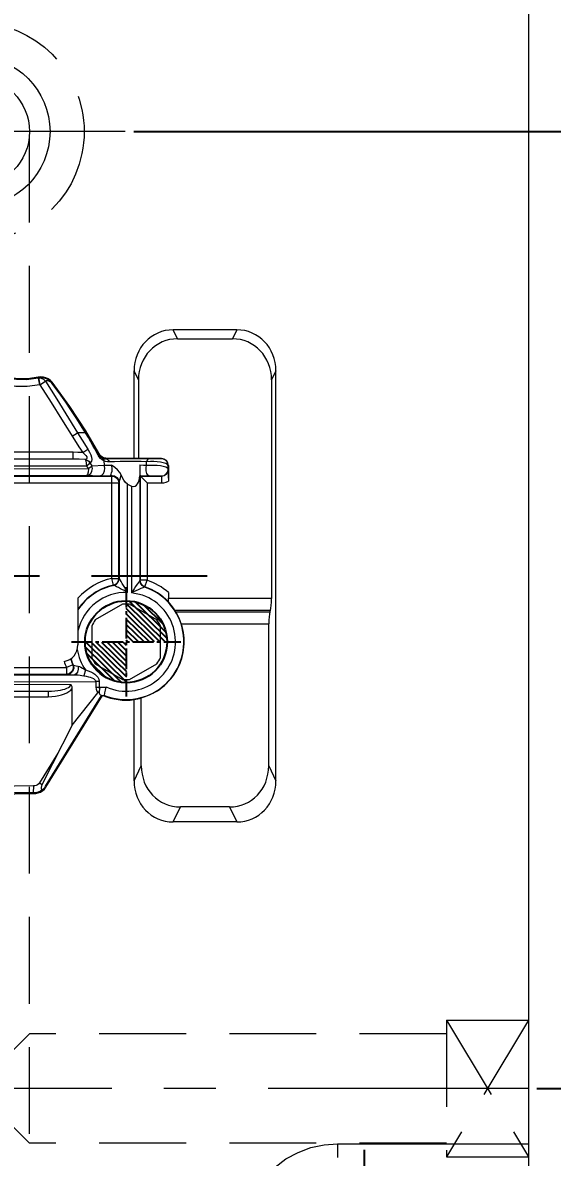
# Model space of a CAD drawing. Header units: inches. Extents: x 164842 to 166038, y -53074 to -52229.
# Drawn here: x 165849.4 to 165888.1, y -52578 to -52495 of the extents above; entities that cross this region are included whole.
import ezdxf

# ---------------------------------------------------------------- set-up
doc = ezdxf.new("R2010")
doc.units = ezdxf.units.IN
doc.header["$LTSCALE"] = 2
doc.header["$MEASUREMENT"] = 0
doc.header["$PDMODE"] = 3
doc.header["$PDSIZE"] = 0.3125
for name, pattern in [('CENTER', [50.8, 31.75, -6.35, 6.35, -6.35]), ('CENTER2', [1.125, 0.75, -0.125, 0.125, -0.125]), ('HIDDEN', [9.525, 6.35, -3.175])]:
    doc.linetypes.add(name, pattern=pattern)
doc.layers.get('Defpoints').update_dxf_attribs({"linetype": 'CONTINUOUS'})
for name, color, linetype in [('DEFAULT_1', 7, 'CENTER'), ('Layer3', 3, 'CONTINUOUS'), ('PIN', 4, 'CONTINUOUS'), ('SCREW', 52, 'HIDDEN')]:
    doc.layers.add(name, color=color, linetype=linetype)
for name, color, linetype, lineweight in [('dim', 3, 'CONTINUOUS', 15), ('PRODUCT', 1, 'CONTINUOUS', 15), ('WR', 122, 'HIDDEN', 18), ('枕位', 75, 'CONTINUOUS', 15)]:
    doc.layers.add(name, color=color, linetype=linetype, lineweight=lineweight)
doc.styles.add('ROMANC', font='romanc', dxfattribs={"width": 0.6, "height": 1})
doc.styles.get("Standard").update_dxf_attribs({"font": 'txt.shx', "width": 0.67})
doc.dimstyles.new('2.00', dxfattribs={"dimtxt": 5, "dimasz": 4, "dimexe": 0.666, "dimexo": 0.626, "dimgap": 1, "dimtad": 0, "dimzin": 0, "dimdsep": 46, "dimtxsty": 'Standard', "dimcen": 0.09, "dimclrd": 3, "dimclre": 3, "dimclrt": 7, "dimazin": 0, "dimtfac": 1, "dimtofl": 0, "dimtmove": 0, "dimatfit": 0, "dimfxl": 0, "dimtolj": 1, "dimtzin": 0, "dimarcsym": 0})

# ---------------------------------------------------------------- blocks, each defined once
blk = doc.blocks.new('*D36289')
at = {"layer": 'Defpoints', "color": 0}
for p in [(165948.862, -52472.939), (165873.004, -52597.939), (165956.79, -52597.939)]:
    blk.add_point(p, dxfattribs=at)
at = {"layer": 'dim', "color": 3, "linetype": 'ByBlock', "lineweight": -2}
for p, q in [((165949.488, -52472.939), (165957.456, -52472.939)), ((165956.79, -52476.939), (165956.79, -52527.181)), ((165956.79, -52593.939), (165956.79, -52543.698)), ((165873.63, -52597.939), (165957.456, -52597.939))]:
    blk.add_line(p, q, dxfattribs=at)
at = {"layer": 'dim', "color": 3, "linetype": 'ByBlock'}
for points in [[(165957.457, -52476.939), (165956.123, -52476.939), (165956.79, -52472.939)], [(165956.123, -52593.939), (165957.457, -52593.939), (165956.79, -52597.939)]]:
    blk.add_solid(points, dxfattribs=at)
at = {"layer": 'dim', "color": 7, "linetype": 'ByBlock', "insert": (165956.79, -52535.439), "char_height": 5, "attachment_point": 5, "rotation": 90}
blk.add_mtext('\\A1;125.00', dxfattribs=at)
blk = doc.blocks.new('20160723.115749')
at = {"layer": 'SCREW', "linetype": 'CENTER', "ltscale": 0.15}
for p, q in [((0, -8.5), (0, 8.5)), ((-8.5, 0), (8.5, 0))]:
    blk.add_line(p, q, dxfattribs=at)
at = {"layer": 'SCREW', "ltscale": 0.5}
blk.add_lwpolyline([(-1.732, 3), (-3.464, 0), (-1.732, -3), (1.732, -3), (3.464, 0), (1.732, 3)], close=True, dxfattribs=at)
for radius in [7, 6.5, 4]:
    blk.add_circle((0, 0), radius, dxfattribs=at)
at = {"layer": 'Layer3', "style": 'ROMANC', "width": 0.8}
blk.add_text('M8', height=4.1865, dxfattribs=at).set_placement((-3.976, -1.858))
blk = doc.blocks.new('20140913.083227')
at = {"layer": 'WR', "linetype": 'CENTER', "ltscale": 0.2}
for p, q in [((0, 11), (0, -11)), ((-11, 0), (11, 0))]:
    blk.add_line(p, q, dxfattribs=at)
at = {"layer": 'WR', "linetype": 'HIDDEN', "ltscale": 0.5}
for radius in [8, 5.5, 4]:
    blk.add_circle((0, 0), radius, dxfattribs=at)
blk = doc.blocks.new('*D37312')
at = {"layer": 'Defpoints', "color": 0}
for p in [(165886.362, -52572.939), (165891.846, -52572.939), (165877.362, -52597.939)]:
    blk.add_point(p, dxfattribs=at)
at = {"layer": 'dim', "color": 3, "linetype": 'ByBlock', "lineweight": -2}
for p, q in [((165886.988, -52572.939), (165892.512, -52572.939)), ((165891.846, -52576.939), (165891.846, -52578.298)), ((165891.846, -52593.939), (165891.846, -52592.581)), ((165877.988, -52597.939), (165892.512, -52597.939))]:
    blk.add_line(p, q, dxfattribs=at)
at = {"layer": 'dim', "color": 3, "linetype": 'ByBlock'}
for points in [[(165892.512, -52576.939), (165891.179, -52576.939), (165891.846, -52572.939)], [(165891.179, -52593.939), (165892.512, -52593.939), (165891.846, -52597.939)]]:
    blk.add_solid(points, dxfattribs=at)
at = {"layer": 'dim', "color": 7, "linetype": 'ByBlock', "insert": (165891.846, -52585.439), "char_height": 5, "attachment_point": 5, "rotation": 90}
blk.add_mtext('\\A1;25.00', dxfattribs=at)
blk = doc.blocks.new('*D37313')
at = {"layer": 'Defpoints', "color": 0}
for p in [(165856.862, -52502.939), (165899.44, -52502.939), (165873.63, -52597.939)]:
    blk.add_point(p, dxfattribs=at)
at = {"layer": 'dim', "color": 3, "linetype": 'ByBlock', "lineweight": -2}
for p, q in [((165857.488, -52502.939), (165900.106, -52502.939)), ((165899.44, -52506.939), (165899.44, -52543.298)), ((165899.44, -52593.939), (165899.44, -52557.581)), ((165874.256, -52597.939), (165900.106, -52597.939))]:
    blk.add_line(p, q, dxfattribs=at)
at = {"layer": 'dim', "color": 3, "linetype": 'ByBlock'}
for points in [[(165900.107, -52506.939), (165898.774, -52506.939), (165899.44, -52502.939)], [(165898.774, -52593.939), (165900.107, -52593.939), (165899.44, -52597.939)]]:
    blk.add_solid(points, dxfattribs=at)
at = {"layer": 'dim', "color": 7, "linetype": 'ByBlock', "insert": (165899.44, -52550.439), "char_height": 5, "attachment_point": 5, "rotation": 90}
blk.add_mtext('\\A1;95.00', dxfattribs=at)

msp = doc.modelspace()

# ---------------------------------------------------------------- hatches: boundary and pattern name
at = {"layer": 'PIN', "linetype": 'Continuous'}
h = msp.add_hatch(dxfattribs=at)
h.set_pattern_fill('ANSI31', color=256, scale=2.181818, angle=90.5, style=0)
h.set_pattern_definition([(135.5, (166080.9993, -52553.84268), (-0.19115707, -0.19452285), [])])
h.paths.add_polyline_path([(165856.928, -52540.263), (165853.928, -52540.289, 0.414214), (165856.954, -52543.263)])
h.paths.add_polyline_path([(165856.902, -52537.263), (165856.928, -52540.263), (165859.928, -52540.237, 0.414214)])

# ---------------------------------------------------------------- linework, layer by layer
at = {"layer": 'DEFAULT_1', "color": 2, "linetype": 'CENTER', "ltscale": 0.3}
msp.add_line((165732.474, -52535.439), (165862.86, -52535.439), dxfattribs=at)
at = {"layer": 'PIN', "linetype": 'CENTER2'}
for p, q in [((165856.928, -52536.263), (165856.928, -52544.263)), ((165852.928, -52540.263), (165860.928, -52540.263))]:
    msp.add_line(p, q, dxfattribs=at)
at = {"layer": 'PIN', "linetype": 'Continuous'}
msp.add_circle((165856.928, -52540.263), 3, dxfattribs=at)
at = {"layer": 'PRODUCT', "linetype": 'ByBlock'}
for p, q in [((165886.362, -52355.939), (165886.362, -52589.939)), ((165850.484, -52520.966), (165850.501, -52520.908)), ((165850.484, -52520.966), (165850.59, -52521.457)), ((165850.528, -52520.957), (165850.612, -52521.453)), ((165850.612, -52521.453), (165851.021, -52521.184)), ((165851.499, -52521.352), (165851.439, -52521.286)), ((165851.497, -52521.323), (165851.514, -52521.276)), ((165851.81, -52521.733), (165851.497, -52521.323)), ((165852.979, -52525.217), (165853.374, -52524.969)), ((165853.969, -52524.983), (165853.374, -52524.969)), ((165853.374, -52524.969), (165853.71, -52525.508)), ((165854.168, -52525.319), (165853.969, -52524.983)), ((165853.157, -52525.499), (165853.476, -52525.995)), ((165853.476, -52525.995), (165853.75, -52526.416)), ((165853.71, -52525.508), (165854.127, -52526.168)), ((165853.058, -52526.399), (165813.38, -52526.399)), ((165853.058, -52526.901), (165813.38, -52526.901)), ((165853.058, -52526.901), (165853.058, -52526.399)), ((165853.75, -52526.416), (165854.127, -52526.168)), ((165855.012, -52526.581), (165854.985, -52526.627)), ((165855.452, -52526.84), (165855.427, -52526.882)), ((165856.881, -52526.874), (165855.427, -52526.882)), ((165855.452, -52526.84), (165857.509, -52526.84)), ((165857.828, -52526.856), (165857.509, -52526.84)), ((165859.525, -52526.856), (165857.828, -52526.856)), ((165859.175, -52526.874), (165858.898, -52526.875)), ((165859.525, -52526.856), (165859.514, -52526.867)), ((165854.032, -52527.402), (165847.864, -52527.416)), ((165847.864, -52527.584), (165854.167, -52527.598)), ((165854.286, -52527.181), (165854.416, -52527.378)), ((165854.416, -52527.378), (165855.32, -52527.351)), ((165855.302, -52527.022), (165855.32, -52527.351)), ((165857.943, -52527.324), (165857.938, -52528.116)), ((165857.943, -52527.324), (165857.942, -52527.67)), ((165857.942, -52527.67), (165857.944, -52527.992)), ((165858.429, -52527.343), (165858.426, -52527.094)), ((165860.014, -52527.628), (165860.016, -52527.37)), ((165860.014, -52527.628), (165860.024, -52527.637)), ((165860.028, -52527.358), (165860.016, -52527.37)), ((165860.028, -52528.284), (165860.024, -52527.637)), ((165860.028, -52527.358), (165860.028, -52528.505)), ((165845.559, -52528.642), (165856.398, -52528.642)), ((165846.051, -52528.14), (165855.895, -52528.14)), ((165847.864, -52528.086), (165854.035, -52528.101)), ((165855.861, -52528.109), (165855.821, -52528.073)), ((165855.861, -52528.109), (165856.07, -52528.129)), ((165855.889, -52528.116), (165855.861, -52528.109)), ((165855.916, -52528.119), (165855.889, -52528.116)), ((165855.895, -52528.14), (165855.916, -52528.119)), ((165855.895, -52535.624), (165855.895, -52528.14)), ((165855.916, -52528.119), (165856.108, -52528.157)), ((165856.38, -52528.429), (165856.418, -52528.621)), ((165856.398, -52528.642), (165856.418, -52528.621)), ((165856.398, -52535.623), (165856.398, -52528.642)), ((165856.418, -52528.621), (165856.419, -52528.616)), ((165856.419, -52528.616), (165856.42, -52528.602)), ((165856.42, -52528.602), (165856.42, -52535.642)), ((165857.916, -52528.288), (165857.936, -52528.116)), ((165857.939, -52528.117), (165857.939, -52535.781)), ((165858.464, -52528.642), (165857.946, -52528.125)), ((165857.961, -52528.125), (165858.898, -52528.123)), ((165857.961, -52528.14), (165859.521, -52528.14)), ((165857.961, -52528.14), (165857.961, -52535.765)), ((165858.464, -52528.642), (165859.521, -52528.642)), ((165858.464, -52528.642), (165858.464, -52535.765)), ((165859.521, -52528.14), (165859.521, -52528.642)), ((165857.033, -52536.65), (165857.033, -52528.72)), ((165857.326, -52528.88), (165857.326, -52536.67)), ((165855.895, -52535.623), (165856.398, -52535.623)), ((165856.004, -52536.114), (165855.895, -52535.623)), ((165856.025, -52536.133), (165856.004, -52536.114)), ((165856.42, -52535.642), (165856.398, -52535.623)), ((165857.939, -52535.781), (165857.917, -52535.809)), ((165857.961, -52535.765), (165857.939, -52535.781)), ((165858.464, -52535.765), (165857.961, -52535.765)), ((165858.301, -52536.24), (165858.464, -52535.765)), ((165858.134, -52536.855), (165857.326, -52536.67)), ((165858.28, -52536.257), (165858.153, -52536.309)), ((165858.301, -52536.24), (165858.28, -52536.257)), ((165860.028, -52536.659), (165860.028, -52537.1)), ((165853.401, -52537.077), (165853.401, -52540.494)), ((165856.669, -52537.512), (165854.675, -52538.663)), ((165859.182, -52538.663), (165857.187, -52537.512)), ((165860.024, -52537.349), (165860.028, -52537.348)), ((165854.416, -52539.112), (165854.416, -52541.415)), ((165859.441, -52541.415), (165859.441, -52539.112)), ((165854.675, -52541.863), (165856.669, -52543.015)), ((165857.187, -52543.015), (165859.182, -52541.863)), ((165845.559, -52542.136), (165852.559, -52542.136)), ((165846.051, -52542.638), (165852.559, -52542.638)), ((165848.313, -52542.692), (165853.179, -52542.669)), ((165853.021, -52541.938), (165852.559, -52542.136)), ((165852.559, -52542.136), (165852.559, -52542.638)), ((165852.559, -52542.638), (165852.594, -52542.661)), ((165852.594, -52542.661), (165852.645, -52542.664)), ((165853.021, -52541.938), (165853.054, -52541.957)), ((165853.054, -52541.957), (165853.086, -52541.966)), ((165853.95, -52542.313), (165853.825, -52542.741)), ((165848.313, -52543.194), (165854.709, -52543.166)), ((165848.313, -52543.362), (165852.893, -52543.382)), ((165854.95, -52543.166), (165854.709, -52543.166)), ((165854.709, -52543.166), (165854.709, -52543.57)), ((165854.709, -52543.57), (165855.466, -52543.57)), ((165854.95, -52543.166), (165854.95, -52543.57)), ((165836.339, -52543.878), (165851.214, -52543.878)), ((165836.339, -52544.28), (165851.214, -52544.28)), ((165851.03, -52550.835), (165855.139, -52544.182)), ((165851.058, -52550.889), (165855.189, -52544.183)), ((165851.214, -52543.878), (165851.214, -52544.28)), ((165852.983, -52546.371), (165852.983, -52543.676)), ((165852.983, -52546.371), (165854.871, -52544.006)), ((165855.139, -52544.183), (165855.231, -52544.183)), ((165855.267, -52544.183), (165855.342, -52544.183)), ((165852.983, -52546.371), (165851.54, -52549.182)), ((165851.938, -52548.402), (165850.602, -52550.572)), ((165850.147, -52550.81), (165850.119, -52551.311)), ((165850.602, -52550.572), (165850.796, -52550.691)), ((165851.03, -52550.835), (165851.058, -52550.889)), ((165850.119, -52551.311), (165850.145, -52551.366)), ((165872.403, -52576.99), (165886.362, -52576.99)), ((165872.403, -52576.99), (165872.403, -52577.989))]:
    msp.add_line(p, q, dxfattribs=at)
for points in [[(165850.608, -52521.454), (165849.681, -52521.591), (165848.851, -52521.583), (165848.126, -52521.449), (165847.479, -52521.217), (165846.855, -52520.879), (165846.227, -52520.395), (165845.637, -52519.725), (165845.169, -52518.86), (165844.87, -52517.811), (165844.764, -52516.592), (165844.867, -52515.228)], [(165850.484, -52520.966), (165849.643, -52521.09), (165848.899, -52521.083), (165848.259, -52520.965), (165847.684, -52520.758), (165847.126, -52520.456), (165846.568, -52520.025), (165846.049, -52519.436), (165845.635, -52518.672), (165845.364, -52517.723), (165845.266, -52516.592), (165845.364, -52515.301)], [(165850.501, -52520.908), (165849.734, -52521.03), (165848.954, -52521.035), (165848.188, -52520.89), (165847.476, -52520.599), (165846.841, -52520.189), (165846.3, -52519.673), (165845.874, -52519.054), (165845.577, -52518.359), (165845.4, -52517.62), (165845.324, -52516.853), (165845.335, -52516.073), (165845.42, -52515.284)], [(165850.528, -52520.957), (165850.506, -52520.961), (165850.484, -52520.966)], [(165851.514, -52521.276), (165851.385, -52521.138), (165851.232, -52521.026), (165851.061, -52520.945), (165850.878, -52520.897), (165850.689, -52520.885), (165850.501, -52520.908)], [(165851.497, -52521.323), (165851.372, -52521.188), (165851.257, -52521.1), (165851.146, -52521.038), (165851.037, -52520.993), (165850.932, -52520.964), (165850.828, -52520.946), (165850.727, -52520.94), (165850.626, -52520.944), (165850.528, -52520.957)], [(165850.528, -52520.957), (165850.717, -52520.964), (165850.89, -52521.044), (165851.021, -52521.184)], [(165851.439, -52521.286), (165851.379, -52521.241), (165851.325, -52521.211), (165851.272, -52521.19), (165851.219, -52521.177), (165851.168, -52521.171), (165851.119, -52521.17), (165851.069, -52521.174), (165851.02, -52521.184)], [(165851.02, -52521.184), (165851.855, -52522.502), (165853.374, -52524.969)], [(165850.608, -52521.454), (165851.444, -52522.758), (165852.198, -52523.973), (165853.157, -52525.499)], [(165851.497, -52521.324), (165851.5, -52521.331), (165851.501, -52521.341), (165851.499, -52521.352)], [(165853.969, -52524.983), (165853.652, -52524.463), (165853.286, -52523.886), (165852.896, -52523.295), (165852.51, -52522.732), (165852.145, -52522.219), (165851.807, -52521.759), (165851.499, -52521.352)], [(165855.012, -52526.581), (165853.975, -52524.817), (165852.81, -52523.046), (165851.514, -52521.276)], [(165854.032, -52524.989), (165853.705, -52524.466), (165853.328, -52523.884), (165852.927, -52523.287), (165852.53, -52522.718), (165852.156, -52522.198), (165851.81, -52521.733)], [(165854.032, -52524.989), (165854.02, -52524.981), (165853.999, -52524.979), (165853.969, -52524.983)], [(165854.985, -52526.627), (165854.862, -52526.406), (165854.73, -52526.171), (165854.584, -52525.916), (165854.421, -52525.637), (165854.239, -52525.33), (165854.032, -52524.989)], [(165854.879, -52526.605), (165854.762, -52526.383), (165854.636, -52526.148), (165854.497, -52525.896), (165854.343, -52525.622), (165854.168, -52525.319)], [(165853.75, -52526.416), (165853.403, -52526.403), (165853.058, -52526.399)], [(165853.93, -52526.915), (165853.493, -52526.904), (165853.058, -52526.901)], [(165853.75, -52526.416), (165853.883, -52526.525), (165853.982, -52526.628), (165854.043, -52526.719), (165854.063, -52526.794), (165854.048, -52526.85), (165854.002, -52526.891), (165853.93, -52526.915)], [(165853.93, -52526.915), (165854.069, -52526.963), (165854.192, -52527.055), (165854.286, -52527.181)], [(165853.93, -52526.915), (165853.982, -52527.014), (165854.018, -52527.187), (165854.032, -52527.402)], [(165854.127, -52526.168), (165854.25, -52526.382), (165854.341, -52526.583), (165854.395, -52526.765), (165854.411, -52526.917), (165854.395, -52527.036), (165854.352, -52527.124), (165854.286, -52527.181)], [(165854.985, -52526.627), (165854.964, -52526.61), (165854.928, -52526.603), (165854.879, -52526.605)], [(165855.302, -52527.022), (165855.176, -52526.948), (165855.06, -52526.851), (165854.96, -52526.735), (165854.879, -52526.605)], [(165855.209, -52526.837), (165855.142, -52526.799), (165855.08, -52526.75), (165855.027, -52526.692), (165854.985, -52526.627)], [(165855.452, -52526.84), (165855.277, -52526.809), (165855.124, -52526.718), (165855.012, -52526.581)], [(165855.427, -52526.882), (165855.35, -52526.878), (165855.277, -52526.862), (165855.209, -52526.837)], [(165855.209, -52526.837), (165855.256, -52526.876), (165855.287, -52526.939), (165855.302, -52527.022)], [(165855.427, -52526.882), (165855.536, -52526.91), (165855.633, -52526.988), (165855.709, -52527.107)], [(165858.898, -52526.875), (165858.093, -52526.873), (165856.881, -52526.874)], [(165858.585, -52526.875), (165858.524, -52526.902), (165858.469, -52526.977), (165858.426, -52527.094)], [(165859.514, -52526.867), (165859.483, -52526.87), (165859.406, -52526.871), (165859.299, -52526.873), (165859.175, -52526.874)], [(165860.016, -52527.37), (165859.992, -52527.215), (165859.92, -52527.074), (165859.809, -52526.963), (165859.669, -52526.892), (165859.514, -52526.867)], [(165854.032, -52527.401), (165854.139, -52527.319), (165854.226, -52527.243), (165854.286, -52527.181)], [(165854.032, -52527.402), (165854.101, -52527.502), (165854.167, -52527.598)], [(165854.033, -52528.101), (165854.201, -52528.059), (165854.341, -52527.944), (165854.432, -52527.772), (165854.458, -52527.573), (165854.416, -52527.378)], [(165854.167, -52527.598), (165854.149, -52527.848), (165854.1, -52528.032), (165854.033, -52528.101)], [(165854.167, -52527.598), (165854.278, -52527.511), (165854.362, -52527.436), (165854.416, -52527.378)], [(165855.008, -52528.112), (165855.156, -52528.067), (165855.279, -52527.942), (165855.354, -52527.759), (165855.369, -52527.55), (165855.321, -52527.351)], [(165855.709, -52527.107), (165855.566, -52527.101), (165855.431, -52527.072), (165855.302, -52527.022)], [(165855.32, -52527.351), (165855.484, -52527.349), (165855.865, -52527.341)], [(165858.426, -52527.094), (165858.023, -52527.074), (165857.542, -52527.064), (165857.007, -52527.065), (165856.495, -52527.077), (165856.067, -52527.092), (165855.709, -52527.107)], [(165855.821, -52528.073), (165855.828, -52528.004), (165855.863, -52527.899), (165855.901, -52527.773), (165855.919, -52527.647), (165855.914, -52527.53), (165855.893, -52527.428), (165855.865, -52527.341)], [(165856.563, -52528.052), (165856.461, -52527.868), (165856.301, -52527.684), (165856.096, -52527.511), (165855.865, -52527.341)], [(165857.943, -52527.325), (165858.2, -52527.332), (165858.429, -52527.343)], [(165858.586, -52528.123), (165858.508, -52528.076), (165858.444, -52527.946), (165858.406, -52527.757), (165858.401, -52527.543), (165858.429, -52527.343)], [(165860.016, -52527.37), (165859.964, -52527.287), (165859.832, -52527.217), (165859.649, -52527.162), (165859.437, -52527.122), (165859.207, -52527.096), (165858.963, -52527.082), (165858.701, -52527.081), (165858.426, -52527.094)], [(165858.429, -52527.343), (165858.703, -52527.33), (165858.963, -52527.332), (165859.207, -52527.346), (165859.437, -52527.373), (165859.65, -52527.413), (165859.833, -52527.47), (165859.964, -52527.543), (165860.014, -52527.628)], [(165859.512, -52528.131), (165859.704, -52528.092), (165859.866, -52527.984), (165859.976, -52527.821), (165860.014, -52527.628)], [(165859.521, -52528.14), (165859.616, -52528.131), (165859.71, -52528.103), (165859.797, -52528.057), (165859.874, -52527.995), (165859.938, -52527.918), (165859.985, -52527.83), (165860.014, -52527.734), (165860.024, -52527.637)], [(165854.035, -52528.101), (165854.473, -52528.106), (165855.916, -52528.119)], [(165855.895, -52528.14), (165856.085, -52528.177), (165856.249, -52528.286), (165856.359, -52528.449), (165856.398, -52528.642)], [(165856.07, -52528.129), (165856.252, -52528.232), (165856.376, -52528.399), (165856.42, -52528.602)], [(165856.108, -52528.157), (165856.271, -52528.266), (165856.38, -52528.429)], [(165856.42, -52528.602), (165856.434, -52528.543), (165856.47, -52528.432)], [(165856.47, -52528.432), (165856.518, -52528.265), (165856.563, -52528.052)], [(165857.033, -52528.72), (165856.893, -52528.601), (165856.769, -52528.444), (165856.659, -52528.259), (165856.563, -52528.052)], [(165857.326, -52528.88), (165857.463, -52528.911), (165857.584, -52528.88), (165857.683, -52528.807), (165857.763, -52528.707), (165857.828, -52528.585), (165857.879, -52528.445), (165857.916, -52528.288)], [(165857.944, -52527.992), (165857.945, -52528.09), (165857.946, -52528.125)], [(165858.898, -52528.123), (165859.174, -52528.124), (165859.299, -52528.125)], [(165859.299, -52528.125), (165859.406, -52528.127), (165859.482, -52528.128), (165859.512, -52528.131)], [(165859.521, -52528.642), (165859.694, -52528.627), (165859.866, -52528.581), (165860.028, -52528.505)], [(165857.033, -52528.72), (165857.179, -52528.806), (165857.326, -52528.88)], [(165856.004, -52536.114), (165856.161, -52536.05), (165856.287, -52535.938), (165856.369, -52535.79), (165856.398, -52535.623)], [(165856.025, -52536.133), (165856.229, -52536.036), (165856.37, -52535.861), (165856.42, -52535.642)], [(165857.033, -52536.65), (165856.973, -52536.538), (165856.904, -52536.414), (165856.826, -52536.279), (165856.74, -52536.137), (165856.649, -52535.99), (165856.559, -52535.849), (165856.483, -52535.734), (165856.436, -52535.665), (165856.42, -52535.642)], [(165857.917, -52535.809), (165857.85, -52535.898), (165857.743, -52536.044), (165857.625, -52536.211), (165857.513, -52536.376), (165857.413, -52536.53), (165857.326, -52536.67)], [(165858.28, -52536.257), (165858.102, -52536.152), (165857.981, -52535.984), (165857.939, -52535.781)], [(165858.301, -52536.24), (165858.124, -52536.135), (165858.004, -52535.967), (165857.961, -52535.765)], [(165857.033, -52536.65), (165856.923, -52536.587), (165856.801, -52536.52), (165856.667, -52536.449), (165856.525, -52536.376), (165856.378, -52536.302), (165856.236, -52536.232), (165856.119, -52536.177), (165856.049, -52536.144), (165856.025, -52536.133)], [(165858.153, -52536.309), (165857.994, -52536.374), (165857.815, -52536.45), (165857.639, -52536.527), (165857.474, -52536.601), (165857.326, -52536.67)], [(165860.024, -52537.349), (165860.025, -52537.317), (165860.026, -52537.223), (165860.027, -52537.076)], [(165860.504, -52537.964), (165860.397, -52537.802), (165860.237, -52537.589), (165860.028, -52537.348)], [(165860.963, -52538.943), (165860.888, -52538.732), (165860.806, -52538.534), (165860.722, -52538.356), (165860.642, -52538.202), (165860.573, -52538.078)], [(165853.021, -52541.938), (165853.061, -52542.131), (165853.025, -52542.325), (165852.916, -52542.489), (165852.752, -52542.6), (165852.559, -52542.638)], [(165853.054, -52541.957), (165853.094, -52542.201), (165853.014, -52542.434), (165852.833, -52542.601), (165852.594, -52542.661)], [(165852.645, -52542.664), (165852.782, -52542.666), (165853.179, -52542.669)], [(165853.086, -52541.966), (165853.286, -52542.014), (165853.416, -52542.047)], [(165853.416, -52542.047), (165853.417, -52542.271), (165853.37, -52542.475), (165853.285, -52542.617), (165853.179, -52542.669)], [(165853.179, -52542.669), (165853.301, -52542.674), (165853.429, -52542.686), (165853.561, -52542.702), (165853.694, -52542.72), (165853.825, -52542.741)], [(165853.416, -52542.047), (165853.515, -52542.08), (165853.62, -52542.127), (165853.728, -52542.184), (165853.839, -52542.246), (165853.95, -52542.313)], [(165853.825, -52542.741), (165854.011, -52542.775), (165854.171, -52542.814), (165854.309, -52542.855), (165854.431, -52542.902), (165854.536, -52542.954), (165854.623, -52543.014), (165854.684, -52543.083), (165854.709, -52543.166)], [(165853.95, -52542.313), (165854.16, -52542.382), (165854.34, -52542.459), (165854.497, -52542.543), (165854.634, -52542.636), (165854.754, -52542.742), (165854.852, -52542.862), (165854.922, -52543.001), (165854.95, -52543.166)], [(165851.214, -52543.878), (165851.471, -52543.872), (165851.706, -52543.857), (165851.921, -52543.833), (165852.117, -52543.802), (165852.295, -52543.763), (165852.455, -52543.718), (165852.595, -52543.666), (165852.715, -52543.606), (165852.808, -52543.539), (165852.87, -52543.465), (165852.892, -52543.382)], [(165852.983, -52543.676), (165852.972, -52543.563), (165852.942, -52543.464), (165852.893, -52543.382)], [(165854.709, -52543.57), (165854.73, -52543.729), (165854.786, -52543.873), (165854.871, -52544.006)], [(165854.95, -52543.57), (165854.967, -52543.649), (165855.013, -52543.72)], [(165855.342, -52544.183), (165855.378, -52544), (165855.418, -52543.802), (165855.466, -52543.57)], [(165851.214, -52544.28), (165851.497, -52544.27), (165851.757, -52544.241), (165851.995, -52544.198), (165852.212, -52544.142), (165852.409, -52544.074), (165852.586, -52543.994), (165852.743, -52543.901), (165852.877, -52543.795), (165852.983, -52543.676)], [(165854.871, -52544.006), (165854.932, -52543.912), (165854.978, -52543.815), (165855.013, -52543.72)], [(165855.139, -52544.182), (165855.034, -52544.137), (165854.978, -52544.037), (165854.971, -52543.895), (165855.013, -52543.72)], [(165851.54, -52549.182), (165851.158, -52549.945), (165850.796, -52550.691)], [(165850.147, -52550.81), (165848.754, -52550.822), (165847.517, -52550.999), (165846.438, -52551.32), (165845.526, -52551.774), (165844.805, -52552.332), (165844.275, -52552.954), (165843.914, -52553.582), (165843.681, -52554.176), (165843.535, -52554.747), (165843.452, -52555.35), (165843.429, -52556.02), (165843.463, -52556.751), (165843.535, -52557.475)], [(165850.959, -52550.936), (165850.824, -52551.075), (165850.663, -52551.186), (165850.484, -52551.264), (165850.299, -52551.305), (165850.119, -52551.311)], [(165850.145, -52551.366), (165850.325, -52551.36), (165850.501, -52551.322), (165850.667, -52551.253), (165850.819, -52551.156), (165850.951, -52551.034), (165851.058, -52550.889)], [(165850.602, -52550.572), (165850.537, -52550.656), (165850.452, -52550.727), (165850.353, -52550.778), (165850.249, -52550.805), (165850.147, -52550.81)], [(165850.796, -52550.691), (165850.745, -52550.812), (165850.714, -52550.922), (165850.71, -52551.009), (165850.738, -52551.062), (165850.796, -52551.068), (165850.874, -52551.024)], [(165850.959, -52550.936), (165850.995, -52550.888), (165851.03, -52550.835)], [(165850.119, -52551.311), (165848.791, -52551.323), (165847.622, -52551.49), (165846.62, -52551.789), (165845.792, -52552.201), (165845.152, -52552.695), (165844.688, -52553.24), (165844.369, -52553.797), (165844.16, -52554.329), (165844.028, -52554.843), (165843.953, -52555.392), (165843.931, -52556.016), (165843.964, -52556.712), (165844.034, -52557.415)], [(165844.09, -52557.438), (165844.005, -52556.558), (165843.989, -52555.664), (165844.094, -52554.785), (165844.348, -52553.971), (165844.745, -52553.251), (165845.276, -52552.652), (165845.927, -52552.18), (165846.671, -52551.825), (165847.484, -52551.576), (165848.347, -52551.421), (165849.239, -52551.353), (165850.145, -52551.366)], [(165865.413, -52583.981), (165865.481, -52583.006), (165865.689, -52582.032), (165866.038, -52581.089), (165866.519, -52580.204), (165867.119, -52579.402), (165867.823, -52578.698), (165868.624, -52578.098), (165869.509, -52577.617), (165870.453, -52577.267), (165871.428, -52577.059), (165872.403, -52576.99)]]:
    msp.add_lwpolyline(points, dxfattribs=at)
for centre, radius, start, end in [((165856.928, -52540.263), 4.754, 102.55271, 137.90892), ((165856.928, -52540.263), 4.251, 102.55208, 146.07757), ((165856.928, -52540.263), 4.754, 49.29863, 71.15176), ((165856.928, -52540.263), 4.228, 102.33075, 146.53973), ((165856.928, -52540.263), 3.615, 88.33217, 167.35134), ((165856.928, -52540.263), 4.228, 247.96652, 71.35076), ((165856.928, -52540.263), 3.615, 246.14653, 70.51198), ((165856.928, -52540.263), 4.251, 43.27013, 71.15335), ((165856.928, -52540.263), 2.764, 84.61998, 95.38002), ((165856.928, -52540.263), 2.764, 144.61998, 155.38002), ((165856.928, -52540.263), 4.245, 285.15827, 18.12623), ((165856.928, -52540.263), 2.764, 24.61998, 35.38002), ((165852.175, -52540.494), 1.226, 280.45189, 0), ((165856.928, -52540.263), 3.615, 188.8806, 214.52965), ((165856.928, -52540.263), 4.754, 197.59445, 203.20005), ((165856.928, -52540.263), 4.251, 197.03416, 203.20005), ((165856.928, -52540.263), 4.228, 196.93543, 203.6195), ((165856.928, -52540.263), 2.764, 204.61998, 215.38002), ((165856.928, -52540.263), 2.764, 324.61998, 335.38002), ((165856.928, -52540.263), 2.764, 264.61998, 275.38002), ((165856.928, -52540.263), 4.271, 246.58449, 277.81857)]:
    msp.add_arc(centre, radius, start, end, dxfattribs=at)
for centre, major_axis, ratio, start_param, end_param in [((165859.525, -52527.358), (0.355, 0.355), 0.999924, -0.78536, 0.78536), ((165860.019, -52537.1), (0, 1), 0.008727, -1.8217, -1.570796), ((165856.928, -52540.2), (0, 4.218), 0.999887, -1.043595, -1.012028), ((165855.516, -52543.57), (0.378, 0.613), 0.00743, -3.194761, -3.137016), ((165856.715, -52540.263), (4.311, 0), 0.998774, -1.385449, -1.258751)]:
    msp.add_ellipse(centre, major_axis=major_axis, ratio=ratio, start_param=start_param, end_param=end_param, dxfattribs=at)
at = {"layer": 'WR', "linetype": 'HIDDEN', "ltscale": 0.5}
for p, q in [((165849.862, -52642.939), (165849.862, -52502.939)), ((165886.362, -52567.939), (165880.362, -52577.939)), ((165880.362, -52567.939), (165886.362, -52577.939)), ((165880.362, -52567.939), (165886.362, -52567.939)), ((165880.362, -52567.939), (165880.362, -52577.939)), ((165886.362, -52567.939), (165886.362, -52577.939)), ((165841.862, -52576.939), (165849.862, -52568.939)), ((165841.862, -52568.939), (165849.862, -52576.939)), ((165880.362, -52568.939), (165849.862, -52568.939)), ((165880.362, -52576.939), (165849.862, -52576.939)), ((165880.362, -52577.939), (165886.362, -52577.939))]:
    msp.add_line(p, q, dxfattribs=at)
at = {"layer": 'WR', "linetype": 'CENTER', "ltscale": 0.3}
msp.add_line((165886.362, -52572.939), (165796.362, -52572.939), dxfattribs=at)
at = {"layer": '枕位', "linetype": 'ByBlock', "ltscale": 0.3}
for p, q in [((165865.025, -52517.439), (165860.375, -52517.439)), ((165860.694, -52518.098), (165860.375, -52517.439)), ((165865.025, -52517.439), (165864.706, -52518.098)), ((165860.694, -52518.098), (165864.706, -52518.098)), ((165857.509, -52526.84), (165857.509, -52520.442)), ((165857.828, -52521.101), (165857.509, -52520.442)), ((165857.828, -52521.101), (165857.828, -52526.856)), ((165867.891, -52520.442), (165867.572, -52521.101)), ((165867.572, -52521.101), (165867.572, -52537.1)), ((165867.891, -52550.436), (165867.891, -52520.442)), ((165867.572, -52537.1), (165860.028, -52537.1)), ((165867.484, -52537.964), (165860.504, -52537.964)), ((165860.573, -52538.078), (165867.449, -52538.078)), ((165867.449, -52538.078), (165867.484, -52537.964)), ((165860.963, -52538.943), (165867.362, -52538.943)), ((165867.362, -52549.344), (165867.362, -52538.943)), ((165858.038, -52549.344), (165858.038, -52544.361)), ((165857.509, -52550.436), (165857.509, -52544.495)), ((165857.509, -52550.436), (165858.038, -52549.344)), ((165867.362, -52549.344), (165867.891, -52550.436)), ((165860.375, -52553.439), (165860.904, -52552.347)), ((165864.496, -52552.347), (165860.904, -52552.347)), ((165864.496, -52552.347), (165865.025, -52553.439)), ((165865.025, -52553.439), (165860.375, -52553.439))]:
    msp.add_line(p, q, dxfattribs=at)
for centre, major_axis, ratio, start_param, end_param in [((165860.556, -52520.632), (-1.411, 2.912), 0.927053, -0.422118, 1.089253), ((165864.844, -52520.632), (1.411, 2.912), 0.927053, -1.089253, 0.422118), ((165860.875, -52521.29), (-1.411, 2.912), 0.927053, -0.422118, 1.089253), ((165864.525, -52521.29), (1.411, 2.912), 0.927053, -1.089253, 0.422118), ((165867.395, -52537.1), (0, 1), 0.176327, -2.615053, -1.570796), ((165867.538, -52538.943), (0, 1), 0.176327, 0.526539, 1.570796), ((165861.085, -52549.155), (1.411, 2.912), 0.927053, -4.230845, -2.719475), ((165864.315, -52549.155), (-1.411, 2.912), 0.927053, -3.56371, -2.05234), ((165860.556, -52550.247), (1.411, 2.912), 0.927053, -4.230845, -2.719475), ((165864.844, -52550.247), (1.411, -2.912), 0.927053, -0.422118, 1.089253)]:
    msp.add_ellipse(centre, major_axis=major_axis, ratio=ratio, start_param=start_param, end_param=end_param, dxfattribs=at)

# ---------------------------------------------------------------- block references
at = {"layer": 'SCREW', "linetype": 'ByBlock'}
msp.add_blockref('20160723.115749', (165874.362, -52585.939), dxfattribs=at)
at = {"layer": 'WR', "linetype": 'HIDDEN', "ltscale": 0.5, "rotation": 180}
msp.add_blockref('20140913.083227', (165845.862, -52502.939), dxfattribs=at)

# ---------------------------------------------------------------- dimensions: what is measured, and where the dimension line sits
at = {"layer": 'dim', "linetype": 'ByBlock'}
for base, p1, p2, angle, picture, middle in [((165956.79, -52597.939), (165948.862, -52472.939), (165873.004, -52597.939), 270, '*D36289', (165956.79, -52535.439)), ((165899.44, -52502.939), (165873.63, -52597.939), (165856.862, -52502.939), 90, '*D37313', (165899.44, -52550.439)), ((165891.846, -52572.939), (165877.362, -52597.939), (165886.362, -52572.939), 90, '*D37312', (165891.846, -52585.439))]:
    dim = msp.add_linear_dim(base=base, p1=p1, p2=p2, angle=angle, dimstyle='2.00', dxfattribs=at)
    dim.commit()
    dim.dimension.update_dxf_attribs({"geometry": picture, "text_midpoint": middle})

doc.saveas('drawing.dxf')
